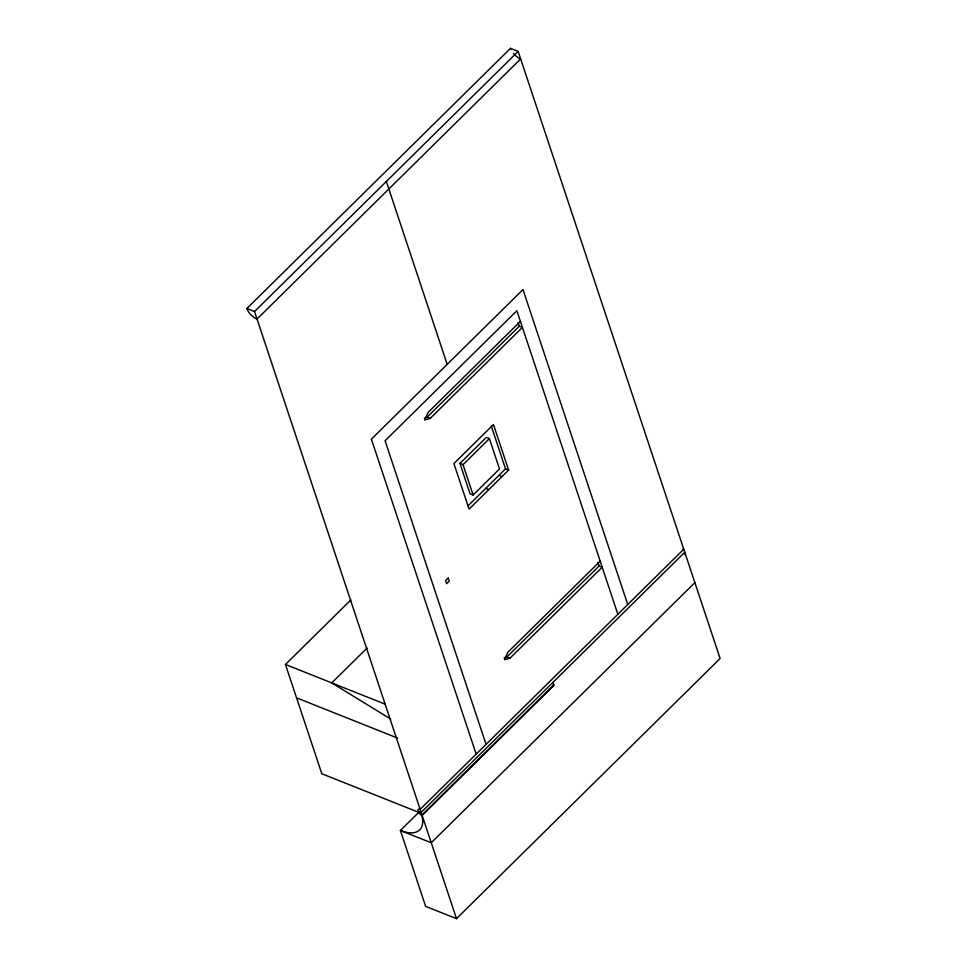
<?xml version="1.0" encoding="UTF-8"?>
<svg xmlns="http://www.w3.org/2000/svg" width="967" height="967" viewBox="0 0 967 967"><rect width="100%" height="100%" fill="white"/><g stroke="black" fill="none" stroke-linecap="round" stroke-linejoin="round"><path stroke-width="1.45" d="M513.525 53.536A10.456 4.859 45.4 0 0 519.593 58.491L520.657 58.914L257.041 319.05L255.977 318.627A10.456 4.859 45.4 0 1 247.189 309.428L246.887 308.485L510.503 48.35L518.155 51.396L720.113 658.515L456.497 918.65L425.637 906.357L400.398 830.472L419.521 811.591M694.874 582.63L431.246 842.765L400.398 830.472A41.823 19.437 45.4 0 0 422.712 819.847L421.153 812.401L254.539 311.531L518.155 51.396M520.415 321.334L428.139 412.377L424.67 419.968L430.158 418.445L522.434 327.402L519.339 326.169L518.131 322.531M424.332 417.974L427.076 417.224L519.339 326.169M459.954 463.411L486.316 437.398L489.399 438.619L499.492 468.983L473.129 494.995L470.047 493.762L459.954 463.411L463.036 464.643L473.129 494.995M463.036 464.643L489.399 438.619M418.602 812.28L321.818 773.745L285.458 664.462L350.828 599.951M468.064 505.801L505.523 468.838L491.321 426.145M508.606 470.071L469.068 509.089L453.922 463.556L493.46 424.537L508.606 470.071L505.523 468.838M367.122 647.999L331.754 682.895L390.692 719.049M600.181 561.15L507.917 652.193L504.448 659.651L509.935 658.261L602.199 567.218L599.117 565.985L597.908 562.347M504.109 657.729L506.853 657.04L599.117 565.985M421.153 812.401L684.769 552.266L684.95 554.889M421.745 815.229L553.559 685.168L552.967 682.339L553.97 685.373L422.168 815.435L456.497 918.65M246.887 308.485L254.539 311.531M427.076 417.224L430.158 418.445M498.936 475.341L502.018 476.574M485.748 488.347L488.843 489.58M506.853 657.04L509.935 658.261M285.458 664.462L385.059 704.121M296.567 697.848L397.57 738.063M422.168 815.435L421.334 815.024A4.182 1.946 45.4 0 1 417.962 810.793A4.182 1.946 45.4 0 1 420.149 809.367L683.766 549.232A4.182 1.946 45.4 0 0 682.992 549.026M627.74 604.508L522.978 289.568L371.388 439.151L476.163 754.091M617.853 614.263L516.874 310.709L385.071 440.771L486.05 744.336M386.341 181.458L447.189 364.354M510.503 48.35L510.806 49.293M448.229 578.024L445.594 580.635L446.609 583.669L449.244 581.07L448.229 578.024"/></g></svg>
